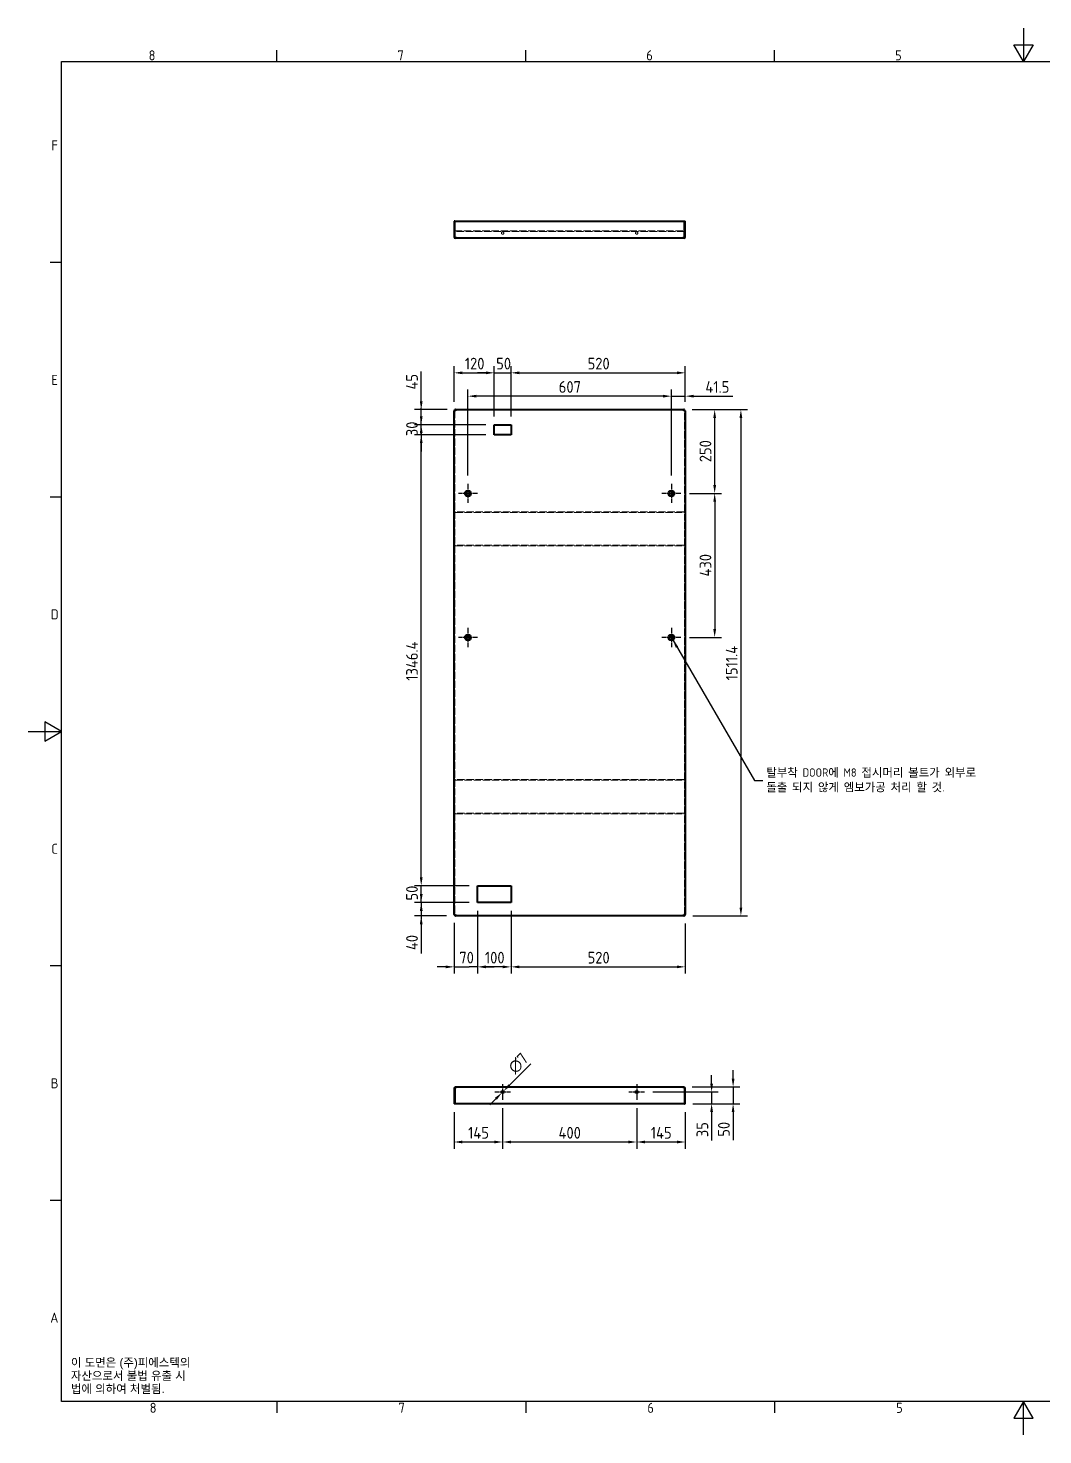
# Model space of a CAD drawing. Header units: millimetres. Extents: x 0 to 51860, y 0 to 5940.
# Drawn here: x 39022 to 42050, y 0 to 4200 of the extents above; entities that cross this region are included whole.
import ezdxf

# ---------------------------------------------------------------- set-up
doc = ezdxf.new("R2010")
doc.units = ezdxf.units.MM
doc.header["$LTSCALE"] = 10
doc.linetypes.add('CHAIN', pattern=[0.3543, 0.2362, -0.0295, 0.0591, -0.0295])
doc.linetypes.add('DASHED', pattern=[0.2067, 0.1654, -0.0413])
for name, color, linetype, lineweight in [('가려진 것(ISO)', 2, 'DASHED', 18), ('가시적인 것(ISO)', 3, 'Continuous', 40), ('경계(ISO)', 7, 'Continuous', 25), ('기호(ISO)', 5, 'Continuous', 25), ('중심 표식(ISO)', 1, 'Continuous', 25), ('치수(ISO)', 2, 'Continuous', 25)]:
    doc.layers.add(name, color=color, linetype=linetype, lineweight=lineweight)
doc.styles.add('문자 텍스트_PSTEK_POSCO', font='isocp.shx')
doc.styles.add('치수 텍스트_PSTEK_POSCO', font='isocp.shx')
doc.dimstyles.new('치수_PSTEK_POSCO', dxfattribs={"dimscale": 10, "dimtxt": 3.5, "dimasz": 2.5, "dimexe": 2, "dimexo": 2.5, "dimgap": 1, "dimtad": 1, "dimrnd": 1e-08, "dimdsep": 46, "dimtxsty": '치수 텍스트_PSTEK_POSCO', "dimcen": 0.09, "dimdle": 10, "dimclrd": 7, "dimclre": 7, "dimclrt": 2, "dimadec": 1, "dimazin": 2, "dimtfac": 1, "dimtmove": 0, "dimatfit": 3, "dimfxl": 0, "dimtolj": 1, "dimlwd": -1, "dimlwe": -1, "dimarcsym": 0})
doc.dimstyles.new('치수_PSTEK_POSCO$7', dxfattribs={"dimscale": 10, "dimtxt": 3.5, "dimasz": 2.5, "dimexe": 2, "dimexo": 2.5, "dimgap": 1, "dimtad": 1, "dimrnd": 1e-08, "dimdsep": 46, "dimtxsty": '치수 텍스트_PSTEK_POSCO', "dimcen": 0.09, "dimdle": 10, "dimclrd": 7, "dimclre": 7, "dimclrt": 2, "dimadec": 1, "dimazin": 2, "dimtfac": 1, "dimtmove": 0, "dimatfit": 3, "dimfxl": 0, "dimtolj": 1, "dimlwd": -1, "dimlwe": -1, "dimarcsym": 0})

# ---------------------------------------------------------------- blocks, each defined once
blk = doc.blocks.new('*D279')
at = {"layer": 'Defpoints', "color": 0}
for p in [(40194.6, 1639.5), (40362.6, 1639.5), (40362.6, 1589.5)]:
    blk.add_point(p, dxfattribs=at)
at = {"layer": '치수(ISO)', "color": 7}
for p, q in [((40194.6, 1664.5), (40194.6, 1689.5)), ((40337.6, 1639.5), (40174.6, 1639.5)), ((40194.6, 1589.5), (40194.6, 1639.5)), ((40337.6, 1589.5), (40174.6, 1589.5)), ((40194.6, 1564.5), (40194.6, 1539.5))]:
    blk.add_line(p, q, dxfattribs=at)
for points in [[(40190.5, 1664.5), (40198.8, 1664.5), (40194.6, 1639.5)], [(40190.5, 1564.5), (40198.8, 1564.5), (40194.6, 1589.5)]]:
    blk.add_solid(points, dxfattribs=at)
at = {"layer": '치수(ISO)', "color": 2, "insert": (40167.1, 1595.3), "char_height": 35, "attachment_point": 4, "rotation": 90, "style": '치수 텍스트_PSTEK_POSCO'}
blk.add_mtext('\\A1;50', dxfattribs=at)
blk = doc.blocks.new('*D280')
at = {"layer": 'Defpoints', "color": 0}
for p in [(40362.6, 1589.5), (40194.6, 1549.5), (40294.6, 1549.5)]:
    blk.add_point(p, dxfattribs=at)
at = {"layer": '치수(ISO)', "color": 7}
for p, q in [((40194.6, 1614.5), (40194.6, 1639.5)), ((40337.6, 1589.5), (40174.6, 1589.5)), ((40194.6, 1589.5), (40194.6, 1549.5)), ((40269.6, 1549.5), (40174.6, 1549.5)), ((40194.6, 1524.5), (40194.6, 1437.5))]:
    blk.add_line(p, q, dxfattribs=at)
for points in [[(40190.5, 1614.5), (40198.8, 1614.5), (40194.6, 1589.5)], [(40190.5, 1524.5), (40198.8, 1524.5), (40194.6, 1549.5)]]:
    blk.add_solid(points, dxfattribs=at)
at = {"layer": '치수(ISO)', "color": 2, "insert": (40167.1, 1447.5), "char_height": 35, "attachment_point": 4, "rotation": 90, "style": '치수 텍스트_PSTEK_POSCO'}
blk.add_mtext('\\A1;40', dxfattribs=at)
blk = doc.blocks.new('*D281')
at = {"layer": 'Defpoints', "color": 0}
for p in [(40194.6, 2985.9), (40412.6, 2985.9), (40362.6, 1639.5)]:
    blk.add_point(p, dxfattribs=at)
at = {"layer": '치수(ISO)', "color": 7}
for p, q in [((40387.6, 2985.9), (40174.6, 2985.9)), ((40194.6, 1664.5), (40194.6, 2960.9)), ((40337.6, 1639.5), (40174.6, 1639.5))]:
    blk.add_line(p, q, dxfattribs=at)
for points in [[(40190.5, 2960.9), (40198.8, 2960.9), (40194.6, 2985.9)], [(40190.5, 1664.5), (40198.8, 1664.5), (40194.6, 1639.5)]]:
    blk.add_solid(points, dxfattribs=at)
at = {"layer": '치수(ISO)', "color": 2, "insert": (40167.1, 2251.5), "char_height": 35, "attachment_point": 4, "rotation": 90, "style": '치수 텍스트_PSTEK_POSCO'}
blk.add_mtext('\\A1;1346.4', dxfattribs=at)
blk = doc.blocks.new('*D282')
at = {"layer": 'Defpoints', "color": 0}
for p in [(40194.6, 3015.9), (40412.6, 3015.9), (40412.6, 2985.9)]:
    blk.add_point(p, dxfattribs=at)
at = {"layer": '치수(ISO)', "color": 7}
for p, q in [((40194.6, 3040.9), (40194.6, 3065.9)), ((40387.6, 3015.9), (40174.6, 3015.9)), ((40387.6, 2985.9), (40174.6, 2985.9)), ((40194.6, 2985.9), (40194.6, 3015.9)), ((40194.6, 2960.9), (40194.6, 2935.9))]:
    blk.add_line(p, q, dxfattribs=at)
for points in [[(40190.5, 3040.9), (40198.8, 3040.9), (40194.6, 3015.9)], [(40190.5, 2960.9), (40198.8, 2960.9), (40194.6, 2985.9)]]:
    blk.add_solid(points, dxfattribs=at)
at = {"layer": '치수(ISO)', "color": 2, "insert": (40167.1, 2981.7), "char_height": 35, "attachment_point": 4, "rotation": 90, "style": '치수 텍스트_PSTEK_POSCO'}
blk.add_mtext('\\A1;30', dxfattribs=at)
blk = doc.blocks.new('*D283')
at = {"layer": 'Defpoints', "color": 0}
for p in [(40194.6, 3060.9), (40296.6, 3060.9), (40412.6, 3015.9)]:
    blk.add_point(p, dxfattribs=at)
at = {"layer": '치수(ISO)', "color": 7}
for p, q in [((40194.6, 3085.9), (40194.6, 3174.4)), ((40271.6, 3060.9), (40174.6, 3060.9)), ((40194.6, 3015.9), (40194.6, 3060.9)), ((40387.6, 3015.9), (40174.6, 3015.9)), ((40194.6, 2990.9), (40194.6, 2965.9))]:
    blk.add_line(p, q, dxfattribs=at)
for points in [[(40190.5, 3085.9), (40198.8, 3085.9), (40194.6, 3060.9)], [(40190.5, 2990.9), (40198.8, 2990.9), (40194.6, 3015.9)]]:
    blk.add_solid(points, dxfattribs=at)
at = {"layer": '치수(ISO)', "color": 2, "insert": (40167.1, 3120.9), "char_height": 35, "attachment_point": 4, "rotation": 90, "style": '치수 텍스트_PSTEK_POSCO'}
blk.add_mtext('\\A1;45', dxfattribs=at)
blk = doc.blocks.new('*D284')
at = {"layer": 'Defpoints', "color": 0}
for p in [(40412.6, 3170.9), (40292.6, 3058.9), (40412.6, 3015.9)]:
    blk.add_point(p, dxfattribs=at)
at = {"layer": '치수(ISO)', "color": 7}
for p, q in [((40292.6, 3083.9), (40292.6, 3190.9)), ((40317.6, 3170.9), (40387.6, 3170.9)), ((40412.6, 3040.9), (40412.6, 3190.9))]:
    blk.add_line(p, q, dxfattribs=at)
for points in [[(40317.6, 3175), (40317.6, 3166.7), (40292.6, 3170.9)], [(40387.6, 3175), (40387.6, 3166.7), (40412.6, 3170.9)]]:
    blk.add_solid(points, dxfattribs=at)
at = {"layer": '치수(ISO)', "color": 2, "insert": (40324.6, 3198.4), "char_height": 35, "attachment_point": 4, "style": '치수 텍스트_PSTEK_POSCO'}
blk.add_mtext('\\A1;120', dxfattribs=at)
blk = doc.blocks.new('*D285')
at = {"layer": 'Defpoints', "color": 0}
for p in [(40462.6, 3170.9), (40412.6, 3015.9), (40462.6, 3015.9)]:
    blk.add_point(p, dxfattribs=at)
at = {"layer": '치수(ISO)', "color": 7}
for p, q in [((40387.6, 3170.9), (40362.6, 3170.9)), ((40412.6, 3040.9), (40412.6, 3190.9)), ((40412.6, 3170.9), (40462.6, 3170.9)), ((40462.6, 3040.9), (40462.6, 3190.9)), ((40487.6, 3170.9), (40512.6, 3170.9))]:
    blk.add_line(p, q, dxfattribs=at)
for points in [[(40387.6, 3175), (40387.6, 3166.7), (40412.6, 3170.9)], [(40487.6, 3175), (40487.6, 3166.7), (40462.6, 3170.9)]]:
    blk.add_solid(points, dxfattribs=at)
at = {"layer": '치수(ISO)', "color": 2, "insert": (40418.3, 3198.4), "char_height": 35, "attachment_point": 4, "style": '치수 텍스트_PSTEK_POSCO'}
blk.add_mtext('\\A1;50', dxfattribs=at)
blk = doc.blocks.new('*D286')
at = {"layer": 'Defpoints', "color": 0}
for p in [(40982.6, 3170.9), (40982.6, 3058.9), (40462.6, 3015.9)]:
    blk.add_point(p, dxfattribs=at)
at = {"layer": '치수(ISO)', "color": 7}
for p, q in [((40462.6, 3040.9), (40462.6, 3190.9)), ((40487.6, 3170.9), (40957.6, 3170.9)), ((40982.6, 3083.9), (40982.6, 3190.9))]:
    blk.add_line(p, q, dxfattribs=at)
for points in [[(40487.6, 3175), (40487.6, 3166.7), (40462.6, 3170.9)], [(40957.6, 3175), (40957.6, 3166.7), (40982.6, 3170.9)]]:
    blk.add_solid(points, dxfattribs=at)
at = {"layer": '치수(ISO)', "color": 2, "insert": (40691.1, 3198.4), "char_height": 35, "attachment_point": 4, "style": '치수 텍스트_PSTEK_POSCO'}
blk.add_mtext('\\A1;520', dxfattribs=at)
blk = doc.blocks.new('*D287')
at = {"layer": 'Defpoints', "color": 0}
for p in [(40362.6, 1589.5), (40292.6, 1553.5), (40362.6, 1397.3)]:
    blk.add_point(p, dxfattribs=at)
at = {"layer": '치수(ISO)', "color": 7}
for p, q in [((40362.6, 1564.5), (40362.6, 1377.3)), ((40292.6, 1528.5), (40292.6, 1377.3)), ((40267.6, 1397.3), (40242.6, 1397.3)), ((40292.6, 1397.3), (40317.6, 1397.3)), ((40317.6, 1397.3), (40337.6, 1397.3)), ((40362.6, 1397.3), (40337.6, 1397.3)), ((40387.6, 1397.3), (40412.6, 1397.3))]:
    blk.add_line(p, q, dxfattribs=at)
for points in [[(40267.6, 1401.4), (40267.6, 1393.1), (40292.6, 1397.3)], [(40387.6, 1401.4), (40387.6, 1393.1), (40362.6, 1397.3)]]:
    blk.add_solid(points, dxfattribs=at)
at = {"layer": '치수(ISO)', "color": 2, "insert": (40308.3, 1424.8), "char_height": 35, "attachment_point": 4, "style": '치수 텍스트_PSTEK_POSCO'}
blk.add_mtext('\\A1;70', dxfattribs=at)
blk = doc.blocks.new('*D288')
at = {"layer": 'Defpoints', "color": 0}
for p in [(40362.6, 1589.5), (40462.6, 1589.5), (40362.6, 1397.3)]:
    blk.add_point(p, dxfattribs=at)
at = {"layer": '치수(ISO)', "color": 7}
for p, q in [((40362.6, 1564.5), (40362.6, 1377.3)), ((40462.6, 1564.5), (40462.6, 1377.3)), ((40437.6, 1397.3), (40387.6, 1397.3))]:
    blk.add_line(p, q, dxfattribs=at)
for points in [[(40387.6, 1401.4), (40387.6, 1393.1), (40362.6, 1397.3)], [(40437.6, 1401.4), (40437.6, 1393.1), (40462.6, 1397.3)]]:
    blk.add_solid(points, dxfattribs=at)
at = {"layer": '치수(ISO)', "color": 2, "insert": (40384.6, 1424.8), "char_height": 35, "attachment_point": 4, "style": '치수 텍스트_PSTEK_POSCO'}
blk.add_mtext('\\A1;100', dxfattribs=at)
blk = doc.blocks.new('*D289')
at = {"layer": 'Defpoints', "color": 0}
for p in [(40462.6, 1589.5), (40982.6, 1551.6), (40982.6, 1397.3)]:
    blk.add_point(p, dxfattribs=at)
at = {"layer": '치수(ISO)', "color": 7}
for p, q in [((40462.6, 1564.5), (40462.6, 1377.3)), ((40982.6, 1526.6), (40982.6, 1377.3)), ((40487.6, 1397.3), (40957.6, 1397.3))]:
    blk.add_line(p, q, dxfattribs=at)
for points in [[(40487.6, 1401.4), (40487.6, 1393.1), (40462.6, 1397.3)], [(40957.6, 1401.4), (40957.6, 1393.1), (40982.6, 1397.3)]]:
    blk.add_solid(points, dxfattribs=at)
at = {"layer": '치수(ISO)', "color": 2, "insert": (40691.1, 1424.8), "char_height": 35, "attachment_point": 4, "style": '치수 텍스트_PSTEK_POSCO'}
blk.add_mtext('\\A1;520', dxfattribs=at)
blk = doc.blocks.new('*D290')
at = {"layer": 'Defpoints', "color": 0}
for p in [(40969.7, 2810.9), (40969.7, 2380.9), (41070.3, 2380.9)]:
    blk.add_point(p, dxfattribs=at)
at = {"layer": '치수(ISO)', "color": 7}
for p, q in [((40994.7, 2810.9), (41090.3, 2810.9)), ((41070.3, 2785.9), (41070.3, 2405.9)), ((40994.7, 2380.9), (41090.3, 2380.9))]:
    blk.add_line(p, q, dxfattribs=at)
for points in [[(41066.2, 2785.9), (41074.5, 2785.9), (41070.3, 2810.9)], [(41066.2, 2405.9), (41074.5, 2405.9), (41070.3, 2380.9)]]:
    blk.add_solid(points, dxfattribs=at)
at = {"layer": '치수(ISO)', "color": 2, "insert": (41042.8, 2562.7), "char_height": 35, "attachment_point": 4, "rotation": 90, "style": '치수 텍스트_PSTEK_POSCO'}
blk.add_mtext('\\A1;430', dxfattribs=at)
blk = doc.blocks.new('*D291')
at = {"layer": 'Defpoints', "color": 0}
for p in [(40978.6, 3060.9), (41070.3, 3060.9), (40969.7, 2810.9)]:
    blk.add_point(p, dxfattribs=at)
at = {"layer": '치수(ISO)', "color": 7}
for p, q in [((41003.6, 3060.9), (41090.3, 3060.9)), ((41070.3, 2835.9), (41070.3, 3035.9)), ((40994.7, 2810.9), (41090.3, 2810.9))]:
    blk.add_line(p, q, dxfattribs=at)
for points in [[(41066.2, 3035.9), (41074.5, 3035.9), (41070.3, 3060.9)], [(41066.2, 2835.9), (41074.5, 2835.9), (41070.3, 2810.9)]]:
    blk.add_solid(points, dxfattribs=at)
at = {"layer": '치수(ISO)', "color": 2, "insert": (41042.8, 2904), "char_height": 35, "attachment_point": 4, "rotation": 90, "style": '치수 텍스트_PSTEK_POSCO'}
blk.add_mtext('\\A1;250', dxfattribs=at)
blk = doc.blocks.new('*D292')
at = {"layer": 'Defpoints', "color": 0}
for p in [(40982.6, 3101.2), (40982.6, 3057.9), (40941.1, 2839.6)]:
    blk.add_point(p, dxfattribs=at)
at = {"layer": '치수(ISO)', "color": 7}
for p, q in [((40941.1, 2864.6), (40941.1, 3121.2)), ((40916.1, 3101.2), (40891.1, 3101.2)), ((40941.1, 3101.2), (40982.6, 3101.2)), ((41007.6, 3101.2), (41124, 3101.2))]:
    blk.add_line(p, q, dxfattribs=at)
for points in [[(40916.1, 3105.4), (40916.1, 3097), (40941.1, 3101.2)], [(41007.6, 3105.4), (41007.6, 3097), (40982.6, 3101.2)]]:
    blk.add_solid(points, dxfattribs=at)
at = {"layer": '치수(ISO)', "color": 2, "insert": (41042.6, 3128.7), "char_height": 35, "attachment_point": 4, "style": '치수 텍스트_PSTEK_POSCO'}
blk.add_mtext('\\A1;41.5', dxfattribs=at)
blk = doc.blocks.new('*D293')
at = {"layer": 'Defpoints', "color": 0}
for p in [(40334.1, 3101.2), (40334.1, 2839.6), (40941.1, 2839.6)]:
    blk.add_point(p, dxfattribs=at)
at = {"layer": '치수(ISO)', "color": 7}
for p, q in [((40334.1, 2864.6), (40334.1, 3121.2)), ((40941.1, 2864.6), (40941.1, 3121.2)), ((40916.1, 3101.2), (40359.1, 3101.2))]:
    blk.add_line(p, q, dxfattribs=at)
for points in [[(40359.1, 3105.4), (40359.1, 3097), (40334.1, 3101.2)], [(40916.1, 3105.4), (40916.1, 3097), (40941.1, 3101.2)]]:
    blk.add_solid(points, dxfattribs=at)
at = {"layer": '치수(ISO)', "color": 2, "insert": (40605, 3128.7), "char_height": 35, "attachment_point": 4, "style": '치수 텍스트_PSTEK_POSCO'}
blk.add_mtext('\\A1;607', dxfattribs=at)
blk = doc.blocks.new('*D294')
at = {"layer": 'Defpoints', "color": 0}
for p in [(40978.6, 3060.9), (40980.5, 1549.5), (41148.6, 1549.5)]:
    blk.add_point(p, dxfattribs=at)
at = {"layer": '치수(ISO)', "color": 7}
for p, q in [((41003.6, 3060.9), (41168.6, 3060.9)), ((41148.6, 3035.9), (41148.6, 1574.5)), ((41005.5, 1549.5), (41168.6, 1549.5))]:
    blk.add_line(p, q, dxfattribs=at)
for points in [[(41144.4, 3035.9), (41152.7, 3035.9), (41148.6, 3060.9)], [(41144.4, 1574.5), (41152.7, 1574.5), (41148.6, 1549.5)]]:
    blk.add_solid(points, dxfattribs=at)
at = {"layer": '치수(ISO)', "color": 2, "insert": (41121.1, 2252.7), "char_height": 35, "attachment_point": 4, "rotation": 90, "style": '치수 텍스트_PSTEK_POSCO'}
blk.add_mtext('\\A1;1511.4', dxfattribs=at)
blk = doc.blocks.new('*D304')
at = {"layer": 'Defpoints', "color": 0}
for p in [(40978.6, 1038.7), (40980.5, 988.7), (41125.3, 988.7)]:
    blk.add_point(p, dxfattribs=at)
at = {"layer": '치수(ISO)', "color": 7}
for p, q in [((41125.3, 1063.7), (41125.3, 1088.7)), ((41003.6, 1038.7), (41145.3, 1038.7)), ((41125.3, 1038.7), (41125.3, 988.7)), ((41005.5, 988.7), (41145.3, 988.7)), ((41125.3, 963.7), (41125.3, 880.1))]:
    blk.add_line(p, q, dxfattribs=at)
for points in [[(41121.1, 1063.7), (41129.4, 1063.7), (41125.3, 1038.7)], [(41121.1, 963.7), (41129.4, 963.7), (41125.3, 988.7)]]:
    blk.add_solid(points, dxfattribs=at)
at = {"layer": '치수(ISO)', "color": 2, "insert": (41097.8, 890.1), "char_height": 35, "attachment_point": 4, "rotation": 90, "style": '치수 텍스트_PSTEK_POSCO'}
blk.add_mtext('\\A1;50', dxfattribs=at)
blk = doc.blocks.new('*D305')
at = {"layer": 'Defpoints', "color": 0}
for p in [(40861.1, 1023.7), (40982.6, 988.7), (41061.1, 988.7)]:
    blk.add_point(p, dxfattribs=at)
at = {"layer": '치수(ISO)', "color": 7}
for p, q in [((41061.1, 1048.7), (41061.1, 1073.7)), ((40886.1, 1023.7), (41081.1, 1023.7)), ((41061.1, 1023.7), (41061.1, 988.7)), ((41007.6, 988.7), (41081.1, 988.7)), ((41061.1, 963.7), (41061.1, 878.7))]:
    blk.add_line(p, q, dxfattribs=at)
for points in [[(41056.9, 1048.7), (41065.3, 1048.7), (41061.1, 1023.7)], [(41056.9, 963.7), (41065.3, 963.7), (41061.1, 988.7)]]:
    blk.add_solid(points, dxfattribs=at)
at = {"layer": '치수(ISO)', "color": 2, "insert": (41033.6, 888.7), "char_height": 35, "attachment_point": 4, "rotation": 90, "style": '치수 텍스트_PSTEK_POSCO'}
blk.add_mtext('\\A1;35', dxfattribs=at)
blk = doc.blocks.new('*D306')
at = {"layer": 'Defpoints', "color": 0}
for p in [(40292.6, 988.7), (40437.6, 1000.2), (40437.6, 874.4)]:
    blk.add_point(p, dxfattribs=at)
at = {"layer": '치수(ISO)', "color": 7}
for p, q in [((40437.6, 975.2), (40437.6, 854.4)), ((40292.6, 963.7), (40292.6, 854.4)), ((40317.6, 874.4), (40412.6, 874.4))]:
    blk.add_line(p, q, dxfattribs=at)
for points in [[(40317.6, 878.5), (40317.6, 870.2), (40292.6, 874.4)], [(40412.6, 878.5), (40412.6, 870.2), (40437.6, 874.4)]]:
    blk.add_solid(points, dxfattribs=at)
at = {"layer": '치수(ISO)', "color": 2, "insert": (40334.5, 901.9), "char_height": 35, "attachment_point": 4, "style": '치수 텍스트_PSTEK_POSCO'}
blk.add_mtext('\\A1;145', dxfattribs=at)
blk = doc.blocks.new('*D307')
at = {"layer": 'Defpoints', "color": 0}
for p in [(40837.6, 1000.2), (40982.6, 988.7), (40982.6, 874.4)]:
    blk.add_point(p, dxfattribs=at)
at = {"layer": '치수(ISO)', "color": 7}
for p, q in [((40837.6, 975.2), (40837.6, 854.4)), ((40982.6, 963.7), (40982.6, 854.4)), ((40862.6, 874.4), (40957.6, 874.4))]:
    blk.add_line(p, q, dxfattribs=at)
for points in [[(40862.6, 878.5), (40862.6, 870.2), (40837.6, 874.4)], [(40957.6, 878.5), (40957.6, 870.2), (40982.6, 874.4)]]:
    blk.add_solid(points, dxfattribs=at)
at = {"layer": '치수(ISO)', "color": 2, "insert": (40879.7, 901.9), "char_height": 35, "attachment_point": 4, "style": '치수 텍스트_PSTEK_POSCO'}
blk.add_mtext('\\A1;145', dxfattribs=at)
blk = doc.blocks.new('*D308')
at = {"layer": 'Defpoints', "color": 0}
for p in [(40437.6, 1000.2), (40837.6, 1000.2), (40837.6, 874.4)]:
    blk.add_point(p, dxfattribs=at)
at = {"layer": '치수(ISO)', "color": 7}
for p, q in [((40437.6, 975.2), (40437.6, 854.4)), ((40837.6, 975.2), (40837.6, 854.4)), ((40462.6, 874.4), (40812.6, 874.4))]:
    blk.add_line(p, q, dxfattribs=at)
for points in [[(40462.6, 878.5), (40462.6, 870.2), (40437.6, 874.4)], [(40812.6, 878.5), (40812.6, 870.2), (40837.6, 874.4)]]:
    blk.add_solid(points, dxfattribs=at)
at = {"layer": '치수(ISO)', "color": 2, "insert": (40604.4, 901.9), "char_height": 35, "attachment_point": 4, "style": '치수 텍스트_PSTEK_POSCO'}
blk.add_mtext('\\A1;400', dxfattribs=at)
blk = doc.blocks.new('*D309')
at = {"layer": 'Defpoints', "color": 0}
for p in [(40435.1, 1021.2), (40440, 1026.1)]:
    blk.add_point(p, dxfattribs=at)
at = {"layer": '치수(ISO)', "color": 7}
for p, q in [((40457.7, 1043.8), (40521.7, 1107.8)), ((40435.1, 1021.2), (40440, 1026.1)), ((40417.4, 1003.5), (40399.7, 985.8))]:
    blk.add_line(p, q, dxfattribs=at)
for points in [[(40414.5, 1006.5), (40420.4, 1000.6), (40435.1, 1021.2)], [(40454.8, 1046.8), (40460.7, 1040.9), (40440, 1026.1)]]:
    blk.add_solid(points, dxfattribs=at)
at = {"layer": '치수(ISO)', "color": 2, "insert": (40463, 1088), "char_height": 35, "attachment_point": 4, "rotation": 45, "style": '치수 텍스트_PSTEK_POSCO'}
blk.add_mtext('\\A1;∅7', dxfattribs=at)

msp = doc.modelspace()

# ---------------------------------------------------------------- linework, layer by layer
at = {"layer": '가려진 것(ISO)', "ltscale": 13.275278}
msp.add_line((40980.5732, 3593.2151), (40294.5732, 3593.2151), dxfattribs=at)
at = {"layer": '가려진 것(ISO)', "ltscale": 13.272541}
msp.add_line((40294.6439, 3595.2151), (40980.5025, 3595.2151), dxfattribs=at)
at = {"layer": '가려진 것(ISO)', "ltscale": 13.197871}
for p, q in [((40296.5732, 3575.2151), (40978.5732, 3575.2151)), ((40978.5732, 3058.9317), (40296.5732, 3058.9317)), ((40978.5732, 2756.2317), (40296.5732, 2756.2317)), ((40296.5732, 2754.2317), (40978.5732, 2754.2317)), ((40978.5732, 2656.2317), (40296.5732, 2656.2317)), ((40296.5732, 2654.2317), (40978.5732, 2654.2317)), ((40978.5732, 1956.2317), (40296.5732, 1956.2317)), ((40296.5732, 1954.2317), (40978.5732, 1954.2317)), ((40978.5732, 1856.2317), (40296.5732, 1856.2317)), ((40296.5732, 1854.2317), (40978.5732, 1854.2317)), ((40296.5732, 1551.5317), (40978.5732, 1551.5317))]:
    msp.add_line(p, q, dxfattribs=at)
at = {"layer": '가려진 것(ISO)', "ltscale": 0.53863}
for p, q in [((40327.4232, 3575.2151), (40325.4232, 3573.2151)), ((40340.7232, 3575.2151), (40342.7232, 3573.2151)), ((40934.4232, 3575.2151), (40932.4232, 3573.2151)), ((40947.7232, 3575.2151), (40949.7232, 3573.2151))]:
    msp.add_line(p, q, dxfattribs=at)
at = {"layer": '가려진 것(ISO)', "ltscale": 0.380839}
for p, q in [((40362.5732, 3573.2151), (40362.5732, 3575.2151)), ((40412.5732, 3573.2151), (40412.5732, 3575.2151)), ((40462.5732, 3573.2151), (40462.5732, 3575.2151)), ((40294.5732, 2756.2317), (40294.5732, 2754.2317)), ((40980.5732, 2754.2317), (40980.5732, 2756.2317)), ((40294.5732, 2656.2317), (40294.5732, 2654.2317)), ((40980.5732, 2654.2317), (40980.5732, 2656.2317)), ((40294.5732, 1956.2317), (40294.5732, 1954.2317)), ((40980.5732, 1954.2317), (40980.5732, 1956.2317)), ((40294.5732, 1856.2317), (40294.5732, 1854.2317)), ((40980.5732, 1854.2317), (40980.5732, 1856.2317)), ((40434.0732, 1549.5317), (40434.0732, 1551.5317)), ((40441.0732, 1549.5317), (40441.0732, 1551.5317)), ((40834.0732, 1549.5317), (40834.0732, 1551.5317)), ((40841.0732, 1549.5317), (40841.0732, 1551.5317))]:
    msp.add_line(p, q, dxfattribs=at)
at = {"layer": '가려진 것(ISO)', "ltscale": 13.22514}
for p, q in [((40294.5732, 3056.9317), (40294.5732, 2756.2317)), ((40980.5732, 2756.2317), (40980.5732, 3056.9317)), ((40294.5732, 1854.2317), (40294.5732, 1553.5317)), ((40980.5732, 1553.5317), (40980.5732, 1854.2317))]:
    msp.add_line(p, q, dxfattribs=at)
at = {"layer": '가려진 것(ISO)', "ltscale": 0.598278}
for p, q in [((40294.5732, 2756.2317), (40296.5732, 2756.2317)), ((40296.5732, 2754.2317), (40294.5732, 2754.2317)), ((40978.5732, 2756.2317), (40980.5732, 2756.2317)), ((40980.5732, 2754.2317), (40978.5732, 2754.2317)), ((40294.5732, 2656.2317), (40296.5732, 2656.2317)), ((40296.5732, 2654.2317), (40294.5732, 2654.2317)), ((40978.5732, 2656.2317), (40980.5732, 2656.2317)), ((40980.5732, 2654.2317), (40978.5732, 2654.2317)), ((40294.5732, 1956.2317), (40296.5732, 1956.2317)), ((40296.5732, 1954.2317), (40294.5732, 1954.2317)), ((40978.5732, 1956.2317), (40980.5732, 1956.2317)), ((40980.5732, 1954.2317), (40978.5732, 1954.2317)), ((40294.5732, 1856.2317), (40296.5732, 1856.2317)), ((40296.5732, 1854.2317), (40294.5732, 1854.2317)), ((40978.5732, 1856.2317), (40980.5732, 1856.2317)), ((40980.5732, 1854.2317), (40978.5732, 1854.2317))]:
    msp.add_line(p, q, dxfattribs=at)
at = {"layer": '가려진 것(ISO)', "ltscale": 11.852927}
for p, q in [((40294.5732, 2754.2317), (40294.5732, 2656.2317)), ((40980.5732, 2656.2317), (40980.5732, 2754.2317)), ((40294.5732, 1954.2317), (40294.5732, 1856.2317)), ((40980.5732, 1856.2317), (40980.5732, 1954.2317))]:
    msp.add_line(p, q, dxfattribs=at)
at = {"layer": '가려진 것(ISO)', "ltscale": 12.98798}
for p, q in [((40294.5732, 2654.2317), (40294.5732, 1956.2317)), ((40980.5732, 1956.2317), (40980.5732, 2654.2317))]:
    msp.add_line(p, q, dxfattribs=at)
at = {"layer": '가려진 것(ISO)', "ltscale": 4.188547}
for centre in [(40437.5732, 3588.2151), (40837.5732, 3588.2151)]:
    msp.add_circle(centre, 3.5, dxfattribs=at)
at = {"layer": '가시적인 것(ISO)'}
for p, q in [((40292.5732, 3623.2151), (40292.5732, 3577.2151)), ((40294.5732, 3623.2151), (40292.5732, 3623.2151)), ((40294.5732, 3577.2151), (40294.5732, 3623.2151)), ((40294.6439, 3577.2151), (40294.6439, 3623.2151)), ((40294.6439, 3623.2151), (40980.5025, 3623.2151)), ((40980.5025, 3623.2151), (40980.5025, 3577.2151)), ((40980.5732, 3623.2151), (40982.5732, 3623.2151)), ((40980.5732, 3577.2151), (40980.5732, 3623.2151)), ((40982.5732, 3577.2151), (40982.5732, 3623.2151)), ((40294.5732, 3577.2151), (40292.5732, 3577.2151)), ((40294.5732, 3595.2151), (40294.6439, 3595.2151)), ((40296.5732, 3577.2151), (40294.6439, 3577.2151)), ((40296.5732, 3577.2151), (40296.5732, 3573.2151)), ((40978.5732, 3573.2151), (40296.5732, 3573.2151)), ((40980.5025, 3577.2151), (40978.5732, 3577.2151)), ((40978.5732, 3573.2151), (40978.5732, 3577.2151)), ((40980.5025, 3595.2151), (40980.5732, 3595.2151)), ((40980.5732, 3577.2151), (40982.5732, 3577.2151)), ((40292.5732, 3058.861), (40292.5732, 3056.9317)), ((40294.5732, 3058.861), (40292.5732, 3058.861)), ((40292.5732, 1553.5317), (40292.5732, 3056.9317)), ((40296.5732, 3056.9317), (40292.5732, 3056.9317)), ((40294.5732, 3056.9317), (40294.5732, 3058.861)), ((40296.5732, 3060.9317), (40294.6439, 3060.9317)), ((40294.6439, 3058.9317), (40294.6439, 3060.9317)), ((40296.5732, 3058.9317), (40294.6439, 3058.9317)), ((40296.5732, 3060.9317), (40978.5732, 3060.9317)), ((40296.5732, 3060.9317), (40296.5732, 3056.9317)), ((40980.5025, 3060.9317), (40978.5732, 3060.9317)), ((40978.5732, 3056.9317), (40978.5732, 3060.9317)), ((40978.5732, 3058.9317), (40980.5025, 3058.9317)), ((40982.5732, 3056.9317), (40978.5732, 3056.9317)), ((40980.5025, 3058.9317), (40980.5025, 3060.9317)), ((40980.5732, 3058.861), (40982.5732, 3058.861)), ((40980.5732, 3056.9317), (40980.5732, 3058.861)), ((40982.5732, 3056.9317), (40982.5732, 3058.861)), ((40982.5732, 3056.9317), (40982.5732, 1553.5317)), ((40412.5732, 2985.9317), (40412.5732, 3015.9317)), ((40412.5732, 3015.9317), (40462.5732, 3015.9317)), ((40462.5732, 2985.9317), (40412.5732, 2985.9317)), ((40462.5732, 3015.9317), (40462.5732, 2985.9317)), ((40362.5732, 1589.5317), (40362.5732, 1639.5317)), ((40362.5732, 1639.5317), (40462.5732, 1639.5317)), ((40462.5732, 1639.5317), (40462.5732, 1589.5317)), ((40462.5732, 1589.5317), (40362.5732, 1589.5317)), ((40292.5732, 1553.5317), (40292.5732, 1551.6024)), ((40292.5732, 1553.5317), (40296.5732, 1553.5317)), ((40294.5732, 1551.6024), (40292.5732, 1551.6024)), ((40294.5732, 1553.5317), (40294.5732, 1551.6024)), ((40296.5732, 1551.5317), (40294.6439, 1551.5317)), ((40294.6439, 1551.5317), (40294.6439, 1549.5317)), ((40294.6439, 1549.5317), (40296.5732, 1549.5317)), ((40296.5732, 1553.5317), (40296.5732, 1549.5317)), ((40978.5732, 1549.5317), (40296.5732, 1549.5317)), ((40978.5732, 1553.5317), (40982.5732, 1553.5317)), ((40978.5732, 1549.5317), (40978.5732, 1553.5317)), ((40978.5732, 1551.5317), (40980.5025, 1551.5317)), ((40978.5732, 1549.5317), (40980.5025, 1549.5317)), ((40980.5025, 1551.5317), (40980.5025, 1549.5317)), ((40980.5732, 1553.5317), (40980.5732, 1551.6024)), ((40980.5732, 1551.6024), (40982.5732, 1551.6024)), ((40982.5732, 1551.6024), (40982.5732, 1553.5317)), ((40292.5732, 1034.6633), (40292.5732, 988.6633)), ((40294.5732, 1034.6633), (40292.5732, 1034.6633)), ((40294.5732, 1034.6633), (40294.5732, 988.6633)), ((40294.6439, 1016.6633), (40294.5732, 1016.6633)), ((40294.6439, 1034.6633), (40296.5732, 1034.6633)), ((40294.6439, 988.6633), (40294.6439, 1034.6633)), ((40296.5732, 1038.6633), (40978.5732, 1038.6633)), ((40296.5732, 1038.6633), (40296.5732, 1034.6633)), ((40978.5732, 1034.6633), (40978.5732, 1038.6633)), ((40978.5732, 1034.6633), (40980.5025, 1034.6633)), ((40980.5025, 1034.6633), (40980.5025, 988.6633)), ((40980.5732, 1016.6633), (40980.5025, 1016.6633)), ((40980.5732, 1034.6633), (40982.5732, 1034.6633)), ((40980.5732, 1034.6633), (40980.5732, 988.6633)), ((40982.5732, 988.6633), (40982.5732, 1034.6633)), ((40294.5732, 988.6633), (40292.5732, 988.6633)), ((40980.5025, 988.6633), (40294.6439, 988.6633)), ((40980.5732, 988.6633), (40982.5732, 988.6633))]:
    msp.add_line(p, q, dxfattribs=at)
for centre, radius in [((40334.0732, 2810.9317), 8.65), ((40334.0732, 2810.9317), 6.65), ((40941.0732, 2810.9317), 8.65), ((40941.0732, 2810.9317), 6.65), ((40334.0732, 2380.9317), 8.65), ((40334.0732, 2380.9317), 6.65), ((40941.0732, 2380.9317), 8.65), ((40941.0732, 2380.9317), 6.65), ((40437.5732, 1023.6633), 3.5), ((40837.5732, 1023.6633), 3.5)]:
    msp.add_circle(centre, radius, dxfattribs=at)
for centre, radius, start, end in [((40296.5732, 3577.2151), 4, 180, 270), ((40296.5732, 3577.2151), 2, 180, 270), ((40978.5732, 3577.2151), 4, 270, 0), ((40978.5732, 3577.2151), 2, 270, 0), ((40296.5732, 1034.6633), 4, 90, 180), ((40296.5732, 1034.6633), 2, 90, 180), ((40978.5732, 1034.6633), 4, 0, 90), ((40978.5732, 1034.6633), 2, 0, 90)]:
    msp.add_arc(centre, radius, start, end, dxfattribs=at)
at = {"layer": '경계(ISO)'}
for p, q in [((39764.1703, 4100), (39764.1703, 4134)), ((40506.6703, 4100), (40506.6703, 4134)), ((41249.1702, 4100), (41249.1702, 4134)), ((39121.6702, 100), (39121.6702, 4100)), ((39121.6702, 4100), (44861.6704, 4100)), ((39121.6702, 3500), (39087.6702, 3500)), ((39121.6702, 2800), (39087.6702, 2800)), ((39121.6702, 1400), (39087.6702, 1400)), ((39121.6702, 700), (39087.6702, 700)), ((44861.6704, 100), (39121.6702, 100)), ((39764.1703, 100), (39764.1703, 66)), ((40506.6703, 100), (40506.6703, 66)), ((41249.1702, 100), (41249.1702, 66))]:
    msp.add_line(p, q, dxfattribs=at)
at = {"layer": '경계(ISO)', "flags": 128}
for points in [[(41991.6703, 4200), (41991.6703, 4100), (41962.8028, 4150), (42020.5378, 4150), (41991.6703, 4100)], [(39021.6702, 2100), (39121.6702, 2100), (39071.6702, 2128.8675), (39071.6702, 2071.1325), (39121.6702, 2100)], [(41991.6703, 0), (41991.6703, 100), (41962.8028, 50), (42020.5378, 50), (41991.6703, 100)]]:
    msp.add_lwpolyline(points, dxfattribs=at)
at = {"layer": '중심 표식(ISO)', "linetype": 'CHAIN', "ltscale": 6.367118}
for p, q in [((40334.0732, 2839.5817), (40334.0732, 2782.2817)), ((40941.0732, 2839.5817), (40941.0732, 2782.2817)), ((40362.7232, 2810.9317), (40305.4232, 2810.9317)), ((40969.7232, 2810.9317), (40912.4232, 2810.9317)), ((40334.0732, 2409.5817), (40334.0732, 2352.2817)), ((40941.0732, 2409.5817), (40941.0732, 2352.2817)), ((40362.7232, 2380.9317), (40305.4232, 2380.9317)), ((40969.7232, 2380.9317), (40912.4232, 2380.9317))]:
    msp.add_line(p, q, dxfattribs=at)
at = {"layer": '중심 표식(ISO)', "linetype": 'CHAIN', "ltscale": 5.222575}
for p, q in [((40461.0732, 1023.6633), (40414.0732, 1023.6633)), ((40437.5732, 1047.1633), (40437.5732, 1000.1633)), ((40861.0732, 1023.6633), (40814.0732, 1023.6633)), ((40837.5732, 1047.1633), (40837.5732, 1000.1633))]:
    msp.add_line(p, q, dxfattribs=at)

# ---------------------------------------------------------------- texts
at = {"layer": '경계(ISO)', "color": 2, "char_height": 30, "attachment_point": 7, "style": '문자 텍스트_PSTEK_POSCO'}
for s, insert in [('8', (39381.2456, 4103.7139)), ('7', (40123.7456, 4103.9285)), ('6', (40866.2456, 4103.7139)), ('5', (41608.7456, 4103.7139)), ('F', (39090.9956, 3835)), ('E', (39090.9956, 3134.7139)), ('D', (39089.3329, 2434.7139)), ('C', (39090.9956, 1734.7139)), ('B', (39089.3329, 1034.7139)), ('A', (39087.6702, 334.9285)), ('8', (39384.3656, 65.7139)), ('7', (40126.8656, 65.9285)), ('6', (40869.3656, 65.7139)), ('5', (41611.8656, 65.7139))]:
    msp.add_mtext(s, dxfattribs=dict(at, insert=insert))
at = {"layer": '기호(ISO)', "color": 2, "char_height": 25, "attachment_point": 4}
for s, insert, width, line_spacing_factor, style in [('{탈부착 DOOR에 M8 접시머리 볼트가 외부로 \\P돌출 되지 않게 엠보가공 처리 할 것.}', (41224.2952, 1954.196), 747.688925, 1.05, '치수 텍스트_PSTEK_POSCO'), ('{\\fArial|b0|i0;\\H25.0000;이 도면은 (주)피에스텍의\\P자산으로서 불법 유출 시 \\P법에 의하여 처벌됨.}', (39149.221, 175.1464), 393.061037, 0.944221, '문자 텍스트_PSTEK_POSCO')]:
    msp.add_mtext(s, dxfattribs=dict(at, insert=insert, width=width, line_spacing_factor=line_spacing_factor, style=style))

# ---------------------------------------------------------------- dimensions: what is measured, and where the dimension line sits
at = {"layer": '치수(ISO)', "color": 7}
for base, p1, p2, override, picture, middle in [((40412.5732, 3170.8677), (40292.5732, 3058.861), (40412.5732, 3015.9317), {"dimdec": 2, "dimtp": 0, "dimtm": 0, "dimtdec": 2, "dimtofl": 0, "dimatfit": 1}, '*D284', (40352.5732, 3170.8677)), ((40362.5732, 1397.2693), (40292.5732, 1553.5317), (40362.5732, 1589.5317), {"dimdec": 2, "dimtp": 0, "dimtm": 0, "dimtdec": 2, "dimtofl": 0}, '*D287', (40327.5732, 1397.2693))]:
    dim = msp.add_linear_dim(base=base, p1=p1, p2=p2, dimstyle='치수_PSTEK_POSCO', override=override, dxfattribs=at)
    dim.commit()
    dim.dimension.update_dxf_attribs({"geometry": picture, "text_midpoint": middle, "dimtype": 160})
for base, p1, p2, angle, override, picture, middle in [((40462.5732, 3170.8677), (40412.5732, 3015.9317), (40462.5732, 3015.9317), 180, {"dimdec": 2, "dimtp": 0, "dimtm": 0, "dimtdec": 2, "dimtofl": 1, "dimatfit": 1}, '*D285', (40437.5732, 3170.8677)), ((40982.5732, 3170.8677), (40462.5732, 3015.9317), (40982.5732, 3058.861), 180, {"dimdec": 2, "dimtp": 0, "dimtm": 0, "dimtdec": 2, "dimtofl": 0, "dimatfit": 1}, '*D286', (40722.5732, 3170.8677)), ((40194.6439, 3060.9317), (40412.5732, 3015.9317), (40296.5732, 3060.9317), 270, {"dimdec": 2, "dimtp": 0, "dimtm": 0, "dimtdec": 2, "dimtofl": 1, "dimatfit": 1}, '*D283', (40194.6439, 3142.6566)), ((40334.0732, 3101.2038), (40941.0732, 2839.5817), (40334.0732, 2839.5817), 180, {"dimdec": 2, "dimtp": 0, "dimtm": 0, "dimtdec": 2, "dimtofl": 0, "dimatfit": 1}, '*D293', (40637.5732, 3101.2038)), ((40982.5732, 3101.2038), (40941.0732, 2839.5817), (40982.5732, 3057.8964), 180, {"dimdec": 2, "dimse2": 1, "dimtp": 0, "dimtm": 0, "dimtdec": 2, "dimtofl": 1, "dimatfit": 1}, '*D292', (41078.2981, 3101.2038)), ((40194.6439, 3015.9317), (40412.5732, 2985.9317), (40412.5732, 3015.9317), 90, {"dimdec": 2, "dimtp": 0, "dimtm": 0, "dimtdec": 2, "dimtofl": 1, "dimatfit": 1}, '*D282', (40194.6439, 3000.9317)), ((41070.3284, 3060.9317), (40969.7232, 2810.9317), (40978.5732, 3060.9317), 90, {"dimdec": 2, "dimtp": 0, "dimtm": 0, "dimtdec": 2, "dimtofl": 0, "dimatfit": 1}, '*D291', (41070.3284, 2935.9317)), ((41148.5546, 1549.5317), (40978.5732, 3060.9317), (40980.5025, 1549.5317), 90, {"dimdec": 2, "dimtp": 0, "dimtm": 0, "dimtdec": 2, "dimtofl": 0, "dimatfit": 1}, '*D294', (41148.5546, 2305.2317)), ((40194.6439, 2985.9317), (40362.5732, 1639.5317), (40412.5732, 2985.9317), 270, {"dimdec": 2, "dimtp": 0, "dimtm": 0, "dimtdec": 2, "dimtofl": 0, "dimatfit": 1}, '*D281', (40194.6439, 2312.7317)), ((41070.3284, 2380.9317), (40969.7232, 2810.9317), (40969.7232, 2380.9317), 90, {"dimdec": 2, "dimtp": 0, "dimtm": 0, "dimtdec": 2, "dimtofl": 0, "dimatfit": 1}, '*D290', (41070.3284, 2595.9317)), ((40194.6439, 1639.5317), (40362.5732, 1589.5317), (40362.5732, 1639.5317), 90, {"dimdec": 2, "dimtp": 0, "dimtm": 0, "dimtdec": 2, "dimtofl": 1, "dimatfit": 1}, '*D279', (40194.6439, 1614.5317)), ((40194.6439, 1549.5317), (40362.5732, 1589.5317), (40294.6439, 1549.5317), 90, {"dimdec": 2, "dimtp": 0, "dimtm": 0, "dimtdec": 2, "dimtofl": 1, "dimatfit": 1}, '*D280', (40194.6439, 1468.5179)), ((40362.5732, 1397.2693), (40462.5732, 1589.5317), (40362.5732, 1589.5317), 180, {"dimdec": 2, "dimtp": 0, "dimtm": 0, "dimtdec": 2, "dimtofl": 0, "dimatfit": 1}, '*D288', (40412.5732, 1397.2693)), ((40982.5732, 1397.2693), (40462.5732, 1589.5317), (40982.5732, 1551.6024), 180, {"dimdec": 2, "dimtp": 0, "dimtm": 0, "dimtdec": 2, "dimtofl": 0, "dimatfit": 1}, '*D289', (40722.5732, 1397.2693)), ((41061.1022, 988.6633), (40861.0732, 1023.6633), (40982.5732, 988.6633), 90, {"dimdec": 2, "dimtp": 0, "dimtm": 0, "dimtdec": 2, "dimtofl": 1, "dimatfit": 1}, '*D305', (41061.1022, 908.6884)), ((41125.2733, 988.6633), (40978.5732, 1038.6633), (40980.5025, 988.6633), 270, {"dimdec": 2, "dimtp": 0, "dimtm": 0, "dimtdec": 2, "dimtofl": 1, "dimatfit": 1}, '*D304', (41125.2733, 909.3995)), ((40437.5732, 874.3523), (40292.5732, 988.6633), (40437.5732, 1000.1633), 180, {"dimdec": 2, "dimtp": 0, "dimtm": 0, "dimtdec": 2, "dimtofl": 0, "dimatfit": 1}, '*D306', (40364.9732, 874.3523)), ((40837.5732, 874.3523), (40437.5732, 1000.1633), (40837.5732, 1000.1633), 180, {"dimdec": 2, "dimtp": 0, "dimtm": 0, "dimtdec": 2, "dimtofl": 0, "dimatfit": 1}, '*D308', (40637.6732, 874.3523)), ((40982.5732, 874.3523), (40837.5732, 1000.1633), (40982.5732, 988.6633), 180, {"dimdec": 2, "dimtp": 0, "dimtm": 0, "dimtdec": 2, "dimtofl": 0, "dimatfit": 1}, '*D307', (40910.1732, 874.3523))]:
    dim = msp.add_linear_dim(base=base, p1=p1, p2=p2, angle=angle, dimstyle='치수_PSTEK_POSCO', override=override, dxfattribs=at)
    dim.commit()
    dim.dimension.update_dxf_attribs({"geometry": picture, "text_midpoint": middle, "dimtype": 160})
dim = msp.add_diameter_dim_2p(p1=(40435.0983, 1021.1884), p2=(40440.0481, 1026.1382), dimstyle='치수_PSTEK_POSCO', override={"dimdec": 2, "dimlfac": 1, "dimtp": 0, "dimtm": 0, "dimtdec": 2, "dimatfit": 2}, dxfattribs=at)
dim.commit()
dim.dimension.update_dxf_attribs({"geometry": '*D309', "text_midpoint": (40498.5612, 1084.6513), "dimtype": 163})

# ---------------------------------------------------------------- leaders
at = {"layer": '기호(ISO)', "color": 7, "annotation_type": 0, "has_hookline": 1, "hookline_direction": 0, "text_width": 644.8802}
msp.add_leader([(40945.3982, 2373.4406), (41189.2952, 1954.196), (41214.2952, 1954.196)], dimstyle='치수_PSTEK_POSCO$7', override={"dimtad": 0}, dxfattribs=at)

doc.saveas('drawing.dxf')
